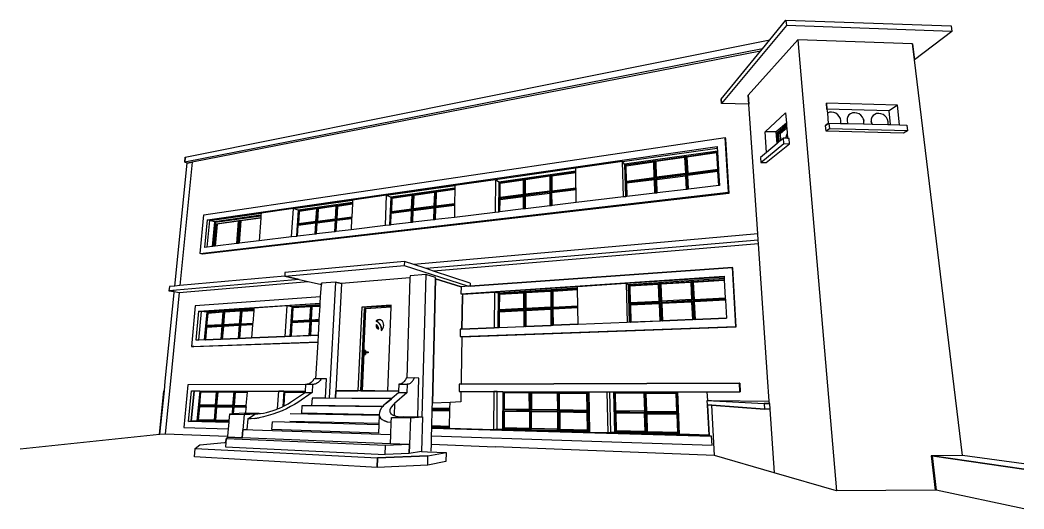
# Model space of a CAD drawing. Header units: metres. Extents: x -7.3 to 31.3, y -0.3 to 18.5.
import ezdxf

# ---------------------------------------------------------------- set-up
doc = ezdxf.new("R2010")
doc.units = ezdxf.units.M
for name, color, linetype in [('02_MURS_MAISON-F', 7, 'CONTINUOUS'), ('04_MENUISERIE-F', 7, 'CONTINUOUS'), ('07_DOUBLAGE-F', 7, 'CONTINUOUS'), ('23_TN-F', 7, 'CONTINUOUS'), ('LAYER0-F', 7, 'CONTINUOUS'), ('Z_04_EXT_-F', 7, 'CONTINUOUS')]:
    doc.layers.add(name, color=color, linetype=linetype)

msp = doc.modelspace()

# ---------------------------------------------------------------- linework, layer by layer
at = {"layer": '02_MURS_MAISON-F', "color": 7}
for points in [[(21.217, 17.386), (-0.966, 13.029)], [(-0.946, 13.227), (21.501, 17.734)], [(-0.236, 11.003), (19.786, 13.972)], [(19.928, 11.826), (19.914, 11.871), (19.786, 13.972)], [(19.786, 13.972), (19.8, 13.915)], [(19.8, 13.915), (19.786, 13.972)], [(-0.099, 10.816), (19.478, 13.629)], [(15.841, 13.053), (19.481, 13.572)], [(19.478, 13.629), (19.481, 13.572), (19.488, 13.45), (19.49, 13.421), (19.491, 13.411), (19.53, 12.743), (19.53, 12.736), (19.532, 12.707), (19.532, 12.696), (19.565, 12.136)], [(19.481, 13.572), (19.478, 13.629)], [(-0.966, 13.029), (-0.946, 13.227)], [(-0.946, 13.227), (-0.966, 13.029)], [(-1.348, 8.27), (-0.874, 12.995)], [(-0.688, 13.031), (-1.157, 8.287)], [(-0.874, 12.995), (-0.966, 13.029)], [(14.047, 12.796), (10.968, 12.357)], [(14.069, 11.474), (14.061, 11.967), (14.06, 11.999), (14.06, 12.026), (14.059, 12.048), (14.05, 12.625), (14.05, 12.657), (14.049, 12.684), (14.047, 12.796)], [(15.881, 11.692), (15.841, 13.053)], [(15.918, 12.947), (15.841, 13.053)], [(10.968, 12.357), (10.958, 11.099)], [(11.093, 12.267), (10.968, 12.357)], [(19.565, 12.136), (19.544, 12.133), (18.383, 11.993), (18.35, 11.99), (18.319, 11.986), (18.29, 11.982), (17.181, 11.849), (17.149, 11.845), (17.119, 11.841), (17.092, 11.838), (16.017, 11.708), (15.985, 11.705), (15.956, 11.701), (15.881, 11.692), (14.069, 11.474), (13.138, 11.362), (13.107, 11.358), (13.081, 11.355), (13.06, 11.352), (12.125, 11.24), (12.094, 11.236), (12.069, 11.233), (12.049, 11.231), (11.14, 11.121), (11.11, 11.117), (11.085, 11.115), (10.958, 11.099), (9.387, 10.91), (8.658, 10.822), (8.629, 10.819), (8.607, 10.816), (8.592, 10.814), (7.793, 10.718), (7.765, 10.714), (7.743, 10.712), (7.729, 10.71), (6.95, 10.616), (6.922, 10.613), (6.901, 10.61), (6.737, 10.591), (5.42, 10.432), (4.846, 10.363), (4.819, 10.36), (4.799, 10.357), (4.788, 10.356), (4.098, 10.273), (4.071, 10.269), (4.052, 10.267), (4.042, 10.266), (3.367, 10.185), (3.341, 10.182), (3.322, 10.179), (3.132, 10.156), (1.885, 10.006), (1.118, 9.914), (1.081, 9.909), (1.032, 9.903), (0.198, 9.803), (0.16, 9.799), (0.113, 9.793), (0.089, 9.79), (-0.101, 9.767), (-0.197, 9.755)], [(6.784, 11.759), (9.411, 12.134)], [(9.411, 12.134), (6.784, 11.759)], [(9.411, 12.134), (9.409, 12.03), (9.408, 12.005), (9.408, 11.976), (9.397, 11.441), (9.397, 11.421), (9.396, 11.396), (9.396, 11.367), (9.387, 10.91)], [(-0.375, 9.523), (19.914, 11.871)], [(3.206, 11.248), (5.477, 11.573)], [(5.477, 11.573), (3.206, 11.248)], [(5.477, 11.573), (5.472, 11.475), (5.471, 11.452), (5.47, 11.425), (5.445, 10.927), (5.444, 10.908), (5.443, 10.885), (5.441, 10.857), (5.42, 10.432)], [(6.737, 10.591), (6.784, 11.759)], [(6.784, 11.759), (6.943, 11.683)], [(3.132, 10.156), (3.206, 11.248)], [(3.389, 11.182), (3.206, 11.248)], [(-0.375, 9.523), (-0.236, 11.003)], [(-0.197, 9.755), (-0.099, 10.816)], [(0.175, 10.737), (-0.007, 10.79), (-0.099, 10.816)], [(-0.007, 10.79), (1.967, 11.072)], [(1.967, 11.072), (-0.007, 10.79)], [(1.967, 11.072), (1.961, 10.989), (1.958, 10.957), (1.953, 10.892), (1.952, 10.876), (1.885, 10.006)], [(-0.101, 9.767), (-0.007, 10.79)], [(21.039, 10.28), (7.834, 9.095)], [(21.056, 10.037), (8.304, 8.939)], [(21.066, 9.894), (8.584, 8.846)], [(-0.282, 9.501), (-0.375, 9.523)], [(20.065, 8.986), (9.999, 8.268), (9.935, 8.263)], [(9.999, 8.268), (20.065, 8.986)], [(20.216, 6.703), (20.204, 6.717), (20.065, 8.986)], [(20.079, 8.957), (20.065, 8.986)], [(3.426, 8.519), (-1.574, 8.088)], [(2.871, 8.649), (-1.157, 8.287), (-1.348, 8.27), (-1.558, 8.251)], [(9.639, 7.973), (19.745, 8.644)], [(19.746, 8.616), (15.981, 8.368)], [(19.745, 8.644), (19.746, 8.616), (19.749, 8.558), (19.751, 8.526), (19.753, 8.492), (19.793, 7.817), (19.795, 7.788), (19.796, 7.756), (19.798, 7.723), (19.838, 7.039), (19.839, 7.032)], [(-1.574, 8.088), (-1.369, 8.056), (-1.183, 8.026), (3.77, 8.442)], [(-1.558, 8.251), (-1.574, 8.088)], [(14.144, 6.795), (14.144, 6.802), (14.133, 7.427), (14.133, 7.458), (14.133, 7.487), (14.132, 7.513), (14.122, 8.132), (14.122, 8.163), (14.121, 8.191), (14.12, 8.245)], [(15.981, 8.368), (16.026, 6.873)], [(16.06, 8.317), (15.981, 8.368)], [(-1.919, 2.575), (-1.751, 4.248), (-1.751, 4.248), (-1.714, 4.613), (-1.374, 8.01), (-1.369, 8.056)], [(-1.183, 8.026), (-1.52, 4.614), (-1.72, 2.595)], [(-1.369, 8.056), (-1.574, 8.088)], [(4.252, 7.858), (-0.564, 7.514)], [(11.064, 7.992), (10.934, 8.035), (9.704, 7.954)], [(9.704, 7.954), (10.934, 8.035)], [(10.934, 8.035), (10.923, 6.661)], [(-0.564, 7.514), (-0.71, 5.953)], [(-0.424, 7.304), (4.238, 7.614)], [(-0.424, 7.304), (-0.328, 7.292), (1.687, 7.425)], [(1.687, 7.425), (-0.328, 7.292)], [(1.687, 7.425), (1.683, 7.382), (1.682, 7.359), (1.68, 7.334), (1.642, 6.843), (1.64, 6.822), (1.638, 6.799), (1.637, 6.774), (1.598, 6.279), (1.598, 6.274)], [(2.953, 7.508), (2.874, 6.327)], [(4.236, 7.593), (2.953, 7.508)], [(3.144, 7.477), (2.953, 7.508)], [(-0.528, 6.185), (-0.424, 7.304)], [(-0.43, 6.189), (-0.328, 7.292)], [(-0.12, 7.264), (-0.328, 7.292), (-0.424, 7.304)], [(19.839, 7.032), (18.623, 6.981), (18.597, 6.98), (18.564, 6.979), (18.542, 6.978), (17.37, 6.929), (17.345, 6.928), (17.314, 6.927), (17.293, 6.926), (16.159, 6.879), (16.134, 6.878), (16.104, 6.877), (16.026, 6.873), (14.144, 6.795), (13.171, 6.755), (13.147, 6.754), (13.12, 6.753), (13.104, 6.752), (12.122, 6.711), (12.098, 6.71), (12.072, 6.709), (12.057, 6.708), (11.103, 6.669), (11.08, 6.668), (11.055, 6.667), (10.923, 6.661), (9.681, 6.61), (9.615, 6.607)], [(9.61, 6.33), (20.204, 6.717)], [(9.681, 6.61), (10.923, 6.661)], [(4.166, 6.38), (3.856, 6.367), (3.835, 6.367), (3.816, 6.366), (3.808, 6.366), (3.107, 6.336), (3.087, 6.336), (3.068, 6.335), (2.874, 6.327), (1.598, 6.274), (1.132, 6.254), (1.113, 6.253), (1.095, 6.253), (1.089, 6.252), (0.468, 6.227), (0.449, 6.226), (0.432, 6.225), (0.427, 6.225), (-0.181, 6.2), (-0.201, 6.199), (-0.217, 6.198), (-0.43, 6.189), (-0.528, 6.185)], [(1.598, 6.274), (2.874, 6.327)], [(-0.71, 5.953), (4.151, 6.131)], [(-0.71, 5.953), (-0.613, 5.946)], [(-0.613, 5.946), (-0.71, 5.953)], [(-1.942, 2.573), (-1.773, 4.248)], [(-1.773, 4.248), (-1.751, 4.248)], [(-1.773, 4.248), (-1.751, 4.248)], [(-1.751, 4.248), (-1.751, 4.248)], [(-0.849, 4.471), (-1.003, 2.837)], [(3.67, 4.485), (-0.849, 4.471)], [(20.349, 4.539), (20.337, 4.54), (9.645, 4.505), (9.578, 4.505)], [(9.645, 4.505), (20.337, 4.54)], [(20.358, 4.199), (20.337, 4.54)], [(-0.817, 3.068), (-0.708, 4.239)], [(-0.716, 3.074), (-0.609, 4.239)], [(-0.609, 4.239), (-0.716, 3.074)], [(-0.708, 4.239), (-0.609, 4.239), (-0.394, 4.239), (1.441, 4.235), (2.642, 4.233), (2.84, 4.232), (3.655, 4.231)], [(1.375, 3.378), (1.393, 3.603), (1.394, 3.626), (1.396, 3.65), (1.398, 3.675), (1.438, 4.189), (1.439, 4.213), (1.441, 4.235)], [(2.595, 3.549), (2.642, 4.233)], [(2.84, 4.232), (2.642, 4.233)], [(5.96, 4.236), (5.96, 4.237)], [(6.041, 4.236), (6.041, 4.237)], [(6.285, 4.237), (6.284, 4.236)], [(6.481, 4.236), (6.481, 4.235)], [(6.817, 4.235), (6.817, 4.236)], [(6.828, 4.235), (6.828, 4.236)], [(9.573, 4.22), (9.64, 4.219), (10.904, 4.217), (11.038, 4.217), (11.244, 4.216), (14.517, 4.21), (14.565, 4.21), (15.262, 4.209), (15.351, 4.209), (15.499, 4.208), (17.966, 4.203), (19.09, 4.201), (20.358, 4.199), (20.37, 4.2)], [(10.904, 4.217), (10.892, 2.748)], [(11.038, 4.217), (10.904, 4.217)], [(11.028, 2.767), (11.038, 4.217)], [(14.595, 2.644), (14.594, 2.668), (14.565, 4.21)], [(15.3, 2.624), (15.262, 4.209)], [(15.351, 4.209), (15.389, 2.646)], [(19.09, 4.201), (19.107, 3.867)], [(1.394, 3.626), (1.393, 3.603)], [(9.201, 2.795), (9.201, 2.817), (9.202, 2.846), (9.203, 2.875), (9.215, 3.482), (9.215, 3.509), (9.216, 3.537), (9.216, 3.566), (9.221, 3.797)], [(19.177, 2.515), (19.176, 2.541), (19.116, 3.698)], [(19.116, 3.698), (19.176, 2.541)], [(-0.498, 3.086), (-0.716, 3.074), (-0.817, 3.068)], [(-1.003, 2.837), (0.7, 2.78)], [(-0.817, 3.068), (-0.716, 3.074), (0.721, 3.033)], [(0.72, 3.025), (-0.817, 3.068)], [(0.721, 3.033), (-0.716, 3.074)], [(8.522, 2.814), (9.201, 2.795)], [(8.522, 2.804), (19.266, 2.501)], [(9.201, 2.817), (9.201, 2.795)], [(11.236, 2.761), (11.028, 2.767), (10.892, 2.748)], [(10.892, 2.748), (14.595, 2.644)], [(14.595, 2.644), (10.892, 2.748)], [(8.515, 2.517), (19.284, 2.156)], [(14.594, 2.668), (14.545, 2.669)], [(15.54, 2.642), (15.389, 2.646), (15.3, 2.624)], [(19.266, 2.501), (19.177, 2.515), (15.3, 2.624)], [(19.176, 2.541), (18.037, 2.573)], [(19.284, 2.156), (19.266, 2.501)]]:
    msp.add_lwpolyline(points, dxfattribs=at)
at = {"layer": '04_MENUISERIE-F', "color": 7}
for points in [[(22.143, 14.477), (21.782, 14.161)], [(22.144, 14.46), (21.801, 14.16), (21.782, 14.161)], [(22.148, 14.405), (21.831, 14.13)], [(22.154, 14.338), (21.91, 14.128), (21.831, 14.13)], [(21.782, 14.161), (21.801, 14.16)], [(21.782, 14.161), (21.812, 13.769)], [(21.801, 14.16), (21.83, 13.784)], [(21.831, 14.13), (21.856, 13.806)], [(21.93, 13.868), (21.91, 14.128)], [(22.124, 13.948), (22.171, 14.119)], [(15.947, 12.924), (17.07, 13.081), (17.099, 13.085), (18.257, 13.248), (18.288, 13.252), (19.49, 13.421)], [(18.23, 13.21), (17.133, 13.057)], [(18.257, 13.248), (18.23, 13.21)], [(18.23, 13.21), (18.257, 13.248)], [(18.288, 13.252), (18.257, 13.248)], [(18.29, 12.575), (18.257, 13.248)], [(18.321, 12.579), (18.288, 13.252)], [(18.288, 13.252), (18.322, 13.223)], [(18.288, 13.252), (18.321, 12.579)], [(19.47, 13.384), (18.322, 13.223)], [(18.322, 13.223), (18.353, 12.607)], [(19.491, 13.411), (19.47, 13.384), (19.507, 12.757)], [(19.507, 12.757), (19.47, 13.384)], [(15.967, 12.274), (15.947, 12.924)], [(15.98, 12.895), (15.947, 12.924)], [(15.98, 12.895), (17.044, 13.044)], [(15.999, 12.301), (15.98, 12.895)], [(17.068, 12.44), (17.044, 13.044), (17.07, 13.081)], [(17.07, 13.081), (17.096, 12.42)], [(17.133, 13.057), (17.099, 13.085)], [(17.099, 13.085), (17.126, 12.424)], [(17.157, 12.451), (17.133, 13.057)], [(18.321, 12.579), (18.353, 12.607), (19.507, 12.757), (19.53, 12.743)], [(19.53, 12.736), (18.321, 12.579)], [(11.117, 12.245), (12.068, 12.379), (12.094, 12.382), (13.071, 12.52), (13.097, 12.523), (14.05, 12.657)], [(11.147, 12.219), (12.049, 12.345)], [(12.049, 11.787), (12.049, 12.345), (12.068, 12.379)], [(12.068, 12.379), (12.069, 11.768)], [(12.124, 12.356), (12.094, 12.382)], [(12.094, 12.382), (12.094, 11.771)], [(13.051, 12.486), (12.124, 12.356)], [(12.124, 11.797), (12.124, 12.356)], [(13.071, 12.52), (13.051, 12.486)], [(13.051, 12.486), (13.071, 12.52)], [(13.097, 12.523), (13.071, 12.52)], [(13.077, 11.898), (13.071, 12.52)], [(13.103, 11.902), (13.097, 12.523)], [(13.097, 12.523), (13.128, 12.496)], [(13.097, 12.523), (13.103, 11.902)], [(14.05, 12.625), (13.128, 12.496)], [(13.128, 12.496), (13.133, 11.928)], [(15.967, 12.274), (15.999, 12.301), (17.068, 12.44), (17.096, 12.42)], [(17.096, 12.42), (15.967, 12.274)], [(17.097, 12.392), (15.968, 12.246)], [(17.071, 12.355), (16.001, 12.217)], [(17.092, 11.838), (17.071, 12.355), (17.097, 12.392)], [(17.119, 11.841), (17.097, 12.392)], [(18.29, 12.575), (18.26, 12.595), (17.157, 12.451), (17.126, 12.424)], [(17.126, 12.424), (18.29, 12.575)], [(18.292, 12.546), (17.127, 12.395)], [(17.127, 12.395), (17.149, 11.845)], [(17.161, 12.367), (17.127, 12.395)], [(17.149, 11.845), (17.127, 12.395)], [(17.161, 12.367), (18.264, 12.509)], [(17.181, 11.849), (17.161, 12.367)], [(18.264, 12.509), (18.292, 12.546)], [(18.319, 11.986), (18.292, 12.546)], [(18.353, 12.607), (18.321, 12.579)], [(18.323, 12.55), (19.532, 12.707)], [(19.532, 12.707), (18.323, 12.55)], [(18.357, 12.521), (18.323, 12.55)], [(18.35, 11.99), (18.323, 12.55)], [(19.512, 12.669), (18.357, 12.521)], [(18.383, 11.993), (18.357, 12.521)], [(19.544, 12.133), (19.512, 12.669), (19.532, 12.696)], [(6.962, 11.662), (7.778, 11.776), (7.799, 11.779), (8.635, 11.897), (8.657, 11.9), (9.408, 12.005)], [(9.408, 11.976), (8.685, 11.875)], [(11.113, 11.644), (11.117, 12.245)], [(11.147, 12.219), (11.117, 12.245)], [(11.143, 11.669), (11.147, 12.219)], [(13.103, 11.902), (13.133, 11.928), (14.059, 12.048)], [(14.06, 12.026), (13.103, 11.902)], [(13.103, 11.875), (14.06, 11.999)], [(14.06, 11.999), (13.103, 11.875)], [(14.061, 11.967), (13.134, 11.848)], [(15.968, 12.246), (15.985, 11.705)], [(15.985, 11.705), (15.968, 12.246)], [(15.968, 12.246), (16.001, 12.217)], [(16.001, 12.217), (15.968, 12.246)], [(16.001, 12.217), (16.017, 11.708)], [(6.941, 11.102), (6.962, 11.662)], [(6.99, 11.638), (6.962, 11.662)], [(6.99, 11.638), (6.97, 11.125)], [(7.762, 11.746), (6.99, 11.638)], [(7.759, 11.208), (7.746, 11.227), (7.762, 11.746), (7.778, 11.776)], [(7.778, 11.776), (7.759, 11.208)], [(7.799, 11.779), (7.781, 11.211)], [(7.827, 11.755), (7.799, 11.779)], [(7.827, 11.755), (7.81, 11.235)], [(8.619, 11.866), (7.827, 11.755)], [(8.635, 11.897), (8.619, 11.866)], [(8.619, 11.866), (8.635, 11.897)], [(8.62, 11.32), (8.635, 11.897)], [(8.657, 11.9), (8.635, 11.897)], [(8.642, 11.323), (8.657, 11.9)], [(8.657, 11.9), (8.642, 11.323)], [(8.657, 11.9), (8.685, 11.875)], [(8.685, 11.875), (8.672, 11.347)], [(11.113, 11.618), (11.11, 11.117)], [(11.11, 11.117), (11.113, 11.618)], [(12.049, 11.787), (11.143, 11.669), (11.113, 11.644)], [(12.069, 11.768), (11.113, 11.644)], [(12.069, 11.741), (11.113, 11.618)], [(11.143, 11.592), (11.113, 11.618)], [(11.14, 11.121), (11.143, 11.592)], [(11.143, 11.592), (12.049, 11.708)], [(12.069, 11.768), (12.049, 11.787)], [(12.049, 11.231), (12.049, 11.708), (12.069, 11.741)], [(12.069, 11.233), (12.069, 11.741)], [(13.055, 11.918), (12.124, 11.797), (12.094, 11.771)], [(12.094, 11.771), (13.077, 11.898)], [(13.077, 11.872), (12.094, 11.745)], [(12.094, 11.745), (12.094, 11.236)], [(12.124, 11.718), (12.094, 11.745)], [(12.094, 11.236), (12.094, 11.745)], [(12.124, 11.718), (13.056, 11.838)], [(12.125, 11.24), (12.124, 11.718)], [(13.077, 11.898), (13.055, 11.918)], [(13.056, 11.838), (13.077, 11.872)], [(13.081, 11.355), (13.077, 11.872)], [(13.133, 11.928), (13.103, 11.902)], [(13.134, 11.848), (13.103, 11.875)], [(13.107, 11.358), (13.103, 11.875)], [(13.138, 11.362), (13.134, 11.848)], [(3.405, 11.162), (4.112, 11.262), (4.131, 11.264), (4.855, 11.366), (4.874, 11.369), (5.471, 11.452)], [(4.101, 11.233), (3.43, 11.14)], [(4.08, 10.731), (4.071, 10.748), (4.101, 11.233), (4.112, 11.262)], [(4.112, 11.262), (4.08, 10.731)], [(4.131, 11.264), (4.099, 10.733)], [(4.156, 11.241), (4.127, 10.756)], [(4.156, 11.241), (4.131, 11.264)], [(4.842, 11.337), (4.156, 11.241)], [(4.825, 10.828), (4.855, 11.366)], [(4.855, 11.366), (4.842, 11.337)], [(4.842, 11.337), (4.855, 11.366)], [(4.844, 10.83), (4.874, 11.369)], [(4.874, 11.369), (4.844, 10.83)], [(4.874, 11.369), (4.855, 11.366)], [(4.899, 11.345), (4.873, 10.853)], [(4.874, 11.369), (4.899, 11.345)], [(4.899, 11.345), (5.47, 11.425)], [(7.759, 11.184), (6.94, 11.078)], [(7.746, 11.227), (6.97, 11.125), (6.941, 11.102)], [(7.759, 11.208), (6.941, 11.102)], [(7.729, 10.71), (7.743, 11.154), (7.759, 11.184)], [(7.743, 10.712), (7.759, 11.184)], [(7.78, 11.187), (7.765, 10.714)], [(7.765, 10.714), (7.78, 11.187)], [(8.62, 11.295), (7.78, 11.187)], [(7.808, 11.162), (7.78, 11.187)], [(8.605, 11.338), (7.81, 11.235), (7.781, 11.211)], [(7.781, 11.211), (8.62, 11.32)], [(8.604, 11.265), (7.808, 11.162)], [(8.62, 11.295), (8.604, 11.265)], [(8.62, 11.32), (8.605, 11.338)], [(8.607, 10.816), (8.62, 11.295)], [(8.629, 10.819), (8.642, 11.298)], [(8.642, 11.323), (8.672, 11.347), (9.397, 11.441)], [(9.397, 11.421), (8.642, 11.323)], [(8.642, 11.298), (9.396, 11.396)], [(9.396, 11.396), (8.642, 11.298)], [(8.672, 11.347), (8.642, 11.323)], [(8.67, 11.273), (8.642, 11.298)], [(8.658, 10.822), (8.67, 11.273)], [(9.396, 11.367), (8.67, 11.273)], [(1.958, 10.957), (0.196, 10.709)], [(1.953, 10.892), (1.153, 10.781), (1.104, 10.774), (0.237, 10.653)], [(3.371, 10.639), (3.405, 11.162)], [(3.43, 11.14), (3.399, 10.661)], [(3.43, 11.14), (3.405, 11.162)], [(4.824, 10.805), (4.098, 10.711)], [(4.815, 10.845), (4.127, 10.756), (4.099, 10.733)], [(4.099, 10.733), (4.825, 10.828)], [(4.799, 10.357), (4.824, 10.805)], [(4.824, 10.805), (4.811, 10.776)], [(4.825, 10.828), (4.815, 10.845)], [(4.819, 10.36), (4.843, 10.807)], [(4.843, 10.807), (5.443, 10.885)], [(5.443, 10.885), (4.843, 10.807)], [(4.869, 10.784), (4.843, 10.807)], [(4.844, 10.83), (4.873, 10.853), (5.445, 10.927)], [(5.444, 10.908), (4.844, 10.83)], [(4.873, 10.853), (4.844, 10.83)], [(5.441, 10.857), (4.869, 10.784)], [(6.94, 11.078), (6.922, 10.613)], [(6.922, 10.613), (6.94, 11.078)], [(6.967, 11.054), (6.94, 11.078)], [(6.95, 10.616), (6.967, 11.054)], [(7.743, 11.154), (6.967, 11.054)], [(7.793, 10.718), (7.808, 11.162)], [(0.196, 10.709), (0.113, 9.793)], [(0.237, 10.653), (0.16, 9.799)], [(0.273, 10.643), (0.237, 10.653)], [(1.032, 9.903), (1.103, 10.758), (1.104, 10.774)], [(1.081, 9.909), (1.153, 10.781)], [(1.104, 10.774), (1.153, 10.781)], [(1.153, 10.781), (1.189, 10.77)], [(1.189, 10.77), (1.153, 10.781)], [(3.369, 10.616), (3.341, 10.182)], [(3.341, 10.182), (3.369, 10.616)], [(3.367, 10.185), (3.394, 10.594)], [(4.079, 10.708), (3.369, 10.616)], [(3.394, 10.594), (3.369, 10.616)], [(4.071, 10.748), (3.399, 10.661), (3.371, 10.639)], [(4.08, 10.731), (3.371, 10.639)], [(4.067, 10.68), (3.394, 10.594)], [(4.042, 10.266), (4.067, 10.68), (4.079, 10.708)], [(4.052, 10.267), (4.079, 10.708)], [(4.098, 10.711), (4.071, 10.269)], [(4.071, 10.269), (4.098, 10.711)], [(4.123, 10.688), (4.098, 10.711)], [(4.098, 10.273), (4.123, 10.688)], [(4.811, 10.776), (4.123, 10.688)], [(4.846, 10.363), (4.869, 10.784)], [(16.09, 8.29), (17.257, 8.365), (17.288, 8.367), (18.493, 8.445), (18.525, 8.447), (19.751, 8.526)], [(18.525, 8.447), (18.56, 8.416), (19.753, 8.492)], [(11.088, 7.967), (12.071, 8.03), (12.097, 8.032), (13.109, 8.097), (13.136, 8.099), (14.122, 8.163)], [(13.109, 8.097), (13.087, 8.065)], [(13.087, 8.065), (13.109, 8.097)], [(13.136, 8.099), (13.109, 8.097)], [(13.114, 7.432), (13.109, 8.097)], [(13.141, 7.434), (13.136, 8.099)], [(13.136, 8.099), (13.167, 8.07)], [(13.136, 8.099), (13.141, 7.434)], [(13.167, 8.07), (14.122, 8.132)], [(16.112, 7.592), (16.09, 8.29)], [(16.124, 8.26), (16.09, 8.29)], [(17.23, 8.331), (16.124, 8.26)], [(16.124, 8.26), (16.144, 7.622)], [(17.256, 7.681), (17.23, 8.331), (17.257, 8.365)], [(17.257, 8.365), (17.285, 7.654)], [(18.464, 8.41), (17.322, 8.337), (17.288, 8.367)], [(17.288, 8.367), (17.316, 7.656)], [(17.322, 8.337), (17.349, 7.686)], [(18.493, 8.445), (18.464, 8.41)], [(18.464, 8.41), (18.493, 8.445)], [(18.525, 8.447), (18.493, 8.445)], [(18.528, 7.721), (18.493, 8.445)], [(18.56, 7.722), (18.525, 8.447)], [(18.525, 8.447), (18.56, 7.722)], [(18.56, 8.416), (18.593, 7.753)], [(11.084, 7.324), (11.088, 7.967)], [(11.119, 7.939), (11.088, 7.967)], [(11.119, 7.939), (11.115, 7.352)], [(12.051, 7.999), (11.119, 7.939)], [(12.072, 7.377), (12.051, 7.402), (12.051, 7.999), (12.071, 8.03)], [(12.071, 8.03), (12.072, 7.377)], [(12.128, 8.004), (12.097, 8.032)], [(12.097, 8.032), (12.098, 7.378)], [(13.087, 8.065), (12.128, 8.004)], [(12.128, 8.004), (12.129, 7.406)], [(13.167, 8.07), (13.173, 7.462)], [(18.528, 7.721), (18.497, 7.748), (17.349, 7.686), (17.316, 7.656)], [(17.316, 7.656), (18.528, 7.721)], [(18.56, 7.722), (18.593, 7.753), (19.793, 7.817)], [(19.795, 7.788), (18.56, 7.722)], [(18.593, 7.753), (18.56, 7.722)], [(18.562, 7.691), (19.796, 7.756)], [(19.796, 7.756), (18.562, 7.691)], [(19.798, 7.723), (18.598, 7.66), (18.562, 7.691)], [(-0.106, 7.243), (0.523, 7.284), (0.539, 7.285), (1.182, 7.327), (1.199, 7.328), (1.682, 7.359)], [(1.139, 6.795), (1.182, 7.327)], [(1.156, 6.796), (1.199, 7.328)], [(1.199, 7.328), (1.156, 6.796)], [(1.182, 7.327), (1.172, 7.302)], [(1.172, 7.302), (1.182, 7.327)], [(1.199, 7.328), (1.182, 7.327)], [(1.199, 7.328), (1.223, 7.305)], [(1.223, 7.305), (1.68, 7.334)], [(3.124, 6.901), (3.161, 7.454)], [(3.186, 7.431), (3.153, 6.924)], [(3.161, 7.454), (3.885, 7.501), (3.904, 7.502), (4.232, 7.524)], [(3.186, 7.431), (3.161, 7.454)], [(3.873, 7.475), (3.186, 7.431)], [(3.851, 6.939), (3.842, 6.961), (3.873, 7.475), (3.885, 7.501)], [(3.885, 7.501), (3.851, 6.939)], [(3.87, 6.94), (3.904, 7.502)], [(3.899, 6.964), (3.929, 7.479)], [(3.904, 7.502), (3.929, 7.479)], [(3.929, 7.479), (3.904, 7.502)], [(3.929, 7.479), (4.231, 7.498)], [(5.978, 7.4), (5.836, 4.237)], [(6.957, 7.458), (5.978, 7.4), (5.943, 7.398)], [(5.943, 7.398), (5.978, 7.4)], [(12.051, 7.402), (11.115, 7.352), (11.084, 7.324)], [(12.072, 7.377), (11.084, 7.324)], [(12.072, 7.349), (11.084, 7.297)], [(12.072, 7.349), (12.051, 7.318), (12.051, 6.715), (12.057, 6.708)], [(12.072, 6.709), (12.072, 7.349)], [(13.092, 7.458), (12.129, 7.406), (12.098, 7.378)], [(12.098, 7.378), (13.114, 7.432)], [(13.115, 7.404), (12.098, 7.35)], [(13.093, 7.372), (12.129, 7.322), (12.098, 7.35)], [(12.098, 7.35), (12.098, 6.71)], [(12.098, 6.71), (12.098, 7.35)], [(13.114, 7.432), (13.092, 7.458)], [(13.115, 7.404), (13.093, 7.372)], [(13.12, 6.753), (13.115, 7.404)], [(13.141, 7.434), (13.173, 7.462), (14.132, 7.513)], [(14.133, 7.487), (13.141, 7.434)], [(13.173, 7.462), (13.141, 7.434)], [(13.142, 7.405), (14.133, 7.458)], [(14.133, 7.458), (13.142, 7.405)], [(14.133, 7.427), (13.174, 7.377), (13.142, 7.405)], [(13.147, 6.754), (13.142, 7.405)], [(13.174, 7.377), (13.179, 6.762)], [(17.256, 7.681), (16.144, 7.622), (16.112, 7.592)], [(17.285, 7.654), (16.112, 7.592)], [(17.286, 7.624), (16.113, 7.562)], [(17.259, 7.59), (16.147, 7.532), (16.113, 7.562)], [(16.113, 7.562), (16.134, 6.878)], [(16.134, 6.878), (16.113, 7.562)], [(16.147, 7.532), (16.167, 6.886)], [(17.285, 7.654), (17.256, 7.681)], [(17.286, 7.624), (17.259, 7.59), (17.285, 6.933), (17.293, 6.926)], [(17.314, 6.927), (17.286, 7.624)], [(18.53, 7.689), (17.317, 7.626)], [(18.501, 7.655), (17.352, 7.595), (17.317, 7.626)], [(17.317, 7.626), (17.345, 6.928)], [(17.345, 6.928), (17.317, 7.626)], [(17.352, 7.595), (17.378, 6.937)], [(18.53, 7.689), (18.501, 7.655)], [(18.564, 6.979), (18.53, 7.689)], [(18.597, 6.98), (18.562, 7.691)], [(18.598, 7.66), (18.631, 6.989)], [(-0.153, 6.726), (-0.106, 7.243)], [(-0.083, 7.221), (-0.126, 6.748)], [(-0.083, 7.221), (-0.106, 7.243)], [(0.513, 7.26), (-0.083, 7.221)], [(0.478, 6.76), (0.473, 6.78), (0.513, 7.26), (0.523, 7.284)], [(0.523, 7.284), (0.478, 6.76)], [(0.539, 7.285), (0.494, 6.761)], [(0.563, 7.263), (0.522, 6.783)], [(0.563, 7.263), (0.539, 7.285)], [(1.172, 7.302), (0.563, 7.263)], [(1.223, 7.305), (1.184, 6.819)], [(3.842, 6.961), (3.153, 6.924), (3.124, 6.901)], [(4.201, 6.98), (3.899, 6.964), (3.87, 6.94)], [(4.199, 6.958), (3.87, 6.94)], [(6.401, 6.942), (6.38, 6.922)], [(6.38, 6.922), (6.401, 6.942)], [(6.547, 6.971), (6.514, 6.975), (6.465, 6.964), (6.419, 6.939), (6.397, 6.919)], [(6.58, 6.558), (6.597, 6.574), (6.614, 6.59), (6.646, 6.639), (6.667, 6.696), (6.676, 6.756), (6.672, 6.816), (6.655, 6.87), (6.627, 6.917), (6.589, 6.951), (6.547, 6.971), (6.545, 6.972), (6.496, 6.978), (6.447, 6.967), (6.401, 6.942)], [(11.084, 7.297), (11.08, 6.668)], [(11.08, 6.668), (11.084, 7.297)], [(12.051, 7.318), (11.115, 7.269), (11.084, 7.297)], [(11.115, 7.269), (11.111, 6.676)], [(12.129, 7.322), (12.13, 6.718)], [(17.37, 6.929), (17.378, 6.937), (18.534, 6.985), (18.542, 6.978)], [(18.534, 6.985), (17.378, 6.937)], [(18.623, 6.981), (18.631, 6.989), (19.838, 7.039)], [(19.838, 7.039), (18.631, 6.989)], [(-0.155, 6.704), (-0.201, 6.199)], [(-0.201, 6.199), (-0.155, 6.704)], [(-0.131, 6.682), (-0.174, 6.205)], [(0.476, 6.737), (-0.155, 6.704)], [(-0.131, 6.682), (-0.155, 6.704)], [(0.473, 6.78), (-0.126, 6.748), (-0.153, 6.726)], [(0.478, 6.76), (-0.153, 6.726)], [(0.467, 6.713), (-0.131, 6.682)], [(0.476, 6.737), (0.467, 6.713), (0.425, 6.23), (0.427, 6.225)], [(0.432, 6.225), (0.476, 6.737)], [(0.492, 6.738), (0.449, 6.226)], [(0.449, 6.226), (0.492, 6.738)], [(0.516, 6.716), (0.475, 6.232)], [(1.137, 6.772), (0.492, 6.738)], [(0.516, 6.716), (0.492, 6.738)], [(1.133, 6.816), (0.522, 6.783), (0.494, 6.761)], [(0.494, 6.761), (1.139, 6.795)], [(1.128, 6.748), (0.516, 6.716)], [(1.095, 6.253), (1.137, 6.772)], [(1.113, 6.253), (1.154, 6.773)], [(1.137, 6.772), (1.128, 6.748)], [(1.139, 6.795), (1.133, 6.816)], [(1.179, 6.75), (1.139, 6.26)], [(1.154, 6.773), (1.638, 6.799)], [(1.638, 6.799), (1.154, 6.773)], [(1.179, 6.75), (1.154, 6.773)], [(1.156, 6.796), (1.184, 6.819), (1.642, 6.843)], [(1.64, 6.822), (1.156, 6.796)], [(1.184, 6.819), (1.156, 6.796)], [(1.637, 6.774), (1.179, 6.75)], [(3.123, 6.877), (3.087, 6.336)], [(3.087, 6.336), (3.123, 6.877)], [(3.148, 6.853), (3.115, 6.342)], [(3.849, 6.915), (3.123, 6.877)], [(3.148, 6.853), (3.123, 6.877)], [(3.851, 6.939), (3.124, 6.901)], [(3.837, 6.889), (3.148, 6.853)], [(3.849, 6.915), (3.837, 6.889), (3.806, 6.371), (3.808, 6.366)], [(3.816, 6.366), (3.849, 6.915)], [(3.868, 6.916), (3.835, 6.367)], [(3.835, 6.367), (3.868, 6.916)], [(3.894, 6.892), (3.863, 6.373)], [(4.198, 6.934), (3.868, 6.916)], [(3.894, 6.892), (3.868, 6.916)], [(4.197, 6.908), (3.894, 6.892)], [(6.38, 6.922), (6.43, 6.898), (6.462, 6.867), (6.496, 6.834), (6.546, 6.75), (6.567, 6.676), (6.575, 6.65), (6.58, 6.558)], [(6.597, 6.574), (6.592, 6.648), (6.585, 6.674), (6.563, 6.747), (6.514, 6.831), (6.479, 6.864), (6.447, 6.895), (6.397, 6.919), (6.38, 6.922)], [(6.396, 6.797), (6.388, 6.775), (6.383, 6.742), (6.385, 6.709), (6.394, 6.679), (6.41, 6.654), (6.43, 6.634), (6.455, 6.623)], [(6.489, 6.621), (6.478, 6.671), (6.442, 6.745), (6.409, 6.783), (6.396, 6.797)], [(6.409, 6.783), (6.405, 6.773), (6.401, 6.74), (6.403, 6.707), (6.412, 6.677), (6.427, 6.651), (6.448, 6.632), (6.471, 6.621)], [(6.455, 6.623), (6.471, 6.621), (6.482, 6.62), (6.489, 6.621)], [(6.471, 6.621), (6.455, 6.623)], [(11.103, 6.669), (11.111, 6.676), (12.051, 6.715)], [(12.122, 6.711), (12.13, 6.718), (13.098, 6.758)], [(13.098, 6.758), (12.13, 6.718)], [(13.098, 6.758), (13.104, 6.752)], [(13.171, 6.755), (13.179, 6.762), (14.144, 6.802)], [(14.144, 6.802), (13.179, 6.762)], [(16.159, 6.879), (16.167, 6.886), (17.285, 6.933)], [(-0.181, 6.2), (-0.174, 6.205), (0.425, 6.23)], [(0.468, 6.227), (0.475, 6.232), (1.088, 6.258)], [(1.088, 6.258), (0.475, 6.232)], [(1.088, 6.258), (1.089, 6.252)], [(1.132, 6.254), (1.139, 6.26), (1.598, 6.279)], [(1.598, 6.279), (1.139, 6.26)], [(3.107, 6.336), (3.115, 6.342), (3.806, 6.371)], [(3.856, 6.367), (3.863, 6.373), (4.166, 6.386)], [(4.166, 6.386), (3.863, 6.373)], [(5.935, 5.789), (5.932, 5.736)], [(5.979, 5.789), (5.97, 5.79), (5.935, 5.789)], [(5.935, 5.789), (5.97, 5.79)], [(5.97, 5.79), (5.968, 5.737)], [(5.904, 5.704), (5.905, 5.733)], [(6.072, 5.708), (6.054, 5.71), (5.921, 5.706), (5.904, 5.704)], [(5.966, 5.703), (5.93, 5.702), (5.916, 5.703), (5.904, 5.704)], [(5.905, 5.733), (5.917, 5.735), (5.923, 5.736), (5.932, 5.736), (5.968, 5.737), (5.977, 5.737), (6.055, 5.739), (6.073, 5.738)], [(5.923, 5.736), (5.921, 5.706)], [(5.928, 5.643), (5.93, 5.702)], [(5.93, 5.702), (5.928, 5.643)], [(5.928, 5.643), (5.964, 5.644), (5.973, 5.643)], [(5.937, 5.642), (5.928, 5.643)], [(6.072, 5.708), (5.976, 5.706), (5.967, 5.706), (5.939, 5.705)], [(5.939, 5.705), (5.966, 5.703)], [(5.967, 5.706), (5.966, 5.703), (5.964, 5.644)], [(5.977, 5.737), (5.968, 5.737)], [(6.055, 5.739), (6.054, 5.71)], [(6.073, 5.738), (6.072, 5.708)], [(-0.394, 4.239), (-0.498, 3.086)], [(-0.394, 4.239), (-0.498, 3.086)], [(-0.428, 3.677), (-0.379, 4.217)], [(-0.356, 4.195), (-0.4, 3.7)], [(-0.379, 4.217), (0.26, 4.216), (0.277, 4.216), (0.931, 4.214), (0.948, 4.214), (1.439, 4.213)], [(0.251, 4.193), (-0.356, 4.195), (-0.379, 4.217)], [(0.213, 3.668), (0.208, 3.691), (0.251, 4.193), (0.26, 4.216)], [(0.26, 4.216), (0.213, 3.668)], [(0.277, 4.216), (0.23, 3.667)], [(0.301, 4.193), (0.258, 3.691)], [(0.921, 4.191), (0.301, 4.193), (0.277, 4.216)], [(0.886, 3.658), (0.931, 4.214)], [(0.903, 3.657), (0.948, 4.214)], [(0.948, 4.214), (0.903, 3.657)], [(0.931, 4.214), (0.921, 4.191)], [(0.921, 4.191), (0.931, 4.214)], [(0.948, 4.214), (0.931, 4.214)], [(0.973, 4.191), (0.932, 3.681)], [(0.948, 4.214), (0.973, 4.191), (1.438, 4.189)], [(2.82, 3.648), (2.857, 4.21)], [(2.848, 3.662), (2.883, 4.185)], [(2.857, 4.21), (3.643, 4.208)], [(3.631, 4.183), (2.883, 4.185), (2.857, 4.21)], [(3.63, 4.167), (3.631, 4.183), (3.643, 4.208)], [(3.643, 4.208), (3.641, 4.175)], [(6.836, 4.236), (6.817, 4.236), (6.527, 4.236), (6.514, 4.236), (6.481, 4.236), (6.344, 4.236), (6.329, 4.237), (6.285, 4.237), (6.041, 4.237), (5.96, 4.237), (5.91, 4.237), (5.85, 4.237), (5.836, 4.237), (5.8, 4.237)], [(5.8, 4.237), (5.836, 4.237)], [(5.85, 4.24), (6.836, 4.239)], [(11.244, 4.216), (11.236, 2.761)], [(11.266, 3.508), (11.27, 4.19)], [(11.27, 4.19), (12.288, 4.187), (12.315, 4.187), (13.364, 4.185), (13.392, 4.185), (14.489, 4.182)], [(12.267, 4.158), (11.302, 4.161), (11.27, 4.19)], [(11.302, 4.161), (11.299, 3.537)], [(12.29, 3.493), (12.268, 3.523), (12.267, 4.158), (12.288, 4.187)], [(12.288, 4.187), (12.29, 3.493)], [(13.342, 4.155), (12.347, 4.158), (12.315, 4.187)], [(12.315, 4.187), (12.317, 3.493)], [(12.347, 4.158), (12.349, 3.522)], [(13.364, 4.185), (13.342, 4.155)], [(13.342, 4.155), (13.364, 4.185)], [(13.371, 3.478), (13.364, 4.185)], [(13.392, 4.185), (13.364, 4.185)], [(13.399, 3.477), (13.392, 4.185)], [(13.392, 4.185), (13.425, 4.155), (14.465, 4.152)], [(13.432, 3.507), (13.425, 4.155)], [(14.489, 4.182), (14.465, 4.152), (14.477, 3.493), (14.502, 3.461)], [(14.489, 4.182), (14.502, 3.461)], [(14.545, 2.669), (14.517, 4.21)], [(15.499, 4.208), (15.54, 2.642)], [(16.694, 4.177), (15.53, 4.18)], [(15.53, 4.18), (15.549, 3.446)], [(16.667, 4.145), (15.565, 4.149), (15.53, 4.18)], [(15.53, 4.18), (16.694, 4.177)], [(15.565, 4.149), (15.582, 3.478)], [(16.694, 4.177), (16.667, 4.145), (16.69, 3.462), (16.719, 3.429)], [(16.667, 4.145), (16.694, 4.177)], [(16.719, 3.429), (16.694, 4.177)], [(17.935, 4.174), (16.725, 4.177), (16.694, 4.177)], [(16.719, 3.429), (16.694, 4.177)], [(17.907, 4.142), (16.76, 4.145), (16.725, 4.177)], [(16.725, 4.177), (16.751, 3.429)], [(16.751, 3.429), (16.725, 4.177)], [(16.784, 3.461), (16.76, 4.145)], [(17.968, 3.411), (17.937, 3.445), (17.907, 4.142), (17.935, 4.174)], [(17.968, 3.411), (17.935, 4.174)], [(18.037, 2.573), (17.966, 4.203)], [(-0.479, 3.108), (-0.43, 3.654)], [(-0.406, 3.63), (-0.451, 3.132)], [(-0.43, 3.654), (0.211, 3.644)], [(0.202, 3.621), (-0.406, 3.63), (-0.43, 3.654)], [(0.208, 3.691), (-0.4, 3.7), (-0.428, 3.677)], [(0.213, 3.668), (-0.428, 3.677)], [(0.211, 3.644), (0.202, 3.621), (0.159, 3.116), (0.164, 3.091)], [(0.211, 3.644), (0.164, 3.091)], [(0.228, 3.644), (0.181, 3.09)], [(0.181, 3.09), (0.228, 3.644)], [(0.252, 3.62), (0.209, 3.114)], [(0.884, 3.634), (0.228, 3.644)], [(0.874, 3.611), (0.252, 3.62), (0.228, 3.644)], [(0.88, 3.682), (0.258, 3.691), (0.23, 3.667)], [(0.23, 3.667), (0.886, 3.658)], [(0.862, 3.357), (0.884, 3.634)], [(0.884, 3.634), (0.874, 3.611)], [(0.879, 3.358), (0.902, 3.634)], [(0.886, 3.658), (0.88, 3.682)], [(1.393, 3.603), (0.926, 3.61), (0.902, 3.634)], [(0.902, 3.634), (1.394, 3.626)], [(1.394, 3.626), (0.902, 3.634)], [(0.903, 3.657), (0.932, 3.681), (1.398, 3.675)], [(0.932, 3.681), (0.903, 3.657)], [(1.396, 3.65), (0.903, 3.657)], [(0.906, 3.359), (0.926, 3.61)], [(8.539, 3.492), (9.215, 3.482)], [(9.216, 3.537), (8.54, 3.547)], [(9.215, 3.509), (8.54, 3.519)], [(9.216, 3.566), (8.541, 3.575)], [(11.263, 2.79), (11.266, 3.479)], [(12.268, 3.523), (11.299, 3.537), (11.266, 3.508)], [(12.29, 3.493), (11.266, 3.508)], [(11.266, 3.479), (12.29, 3.463)], [(12.268, 3.435), (11.298, 3.45), (11.266, 3.479)], [(13.348, 3.509), (12.349, 3.522), (12.317, 3.493)], [(12.317, 3.493), (13.371, 3.478)], [(13.371, 3.478), (13.348, 3.509)], [(14.477, 3.493), (13.432, 3.507), (13.399, 3.477)], [(14.502, 3.461), (13.399, 3.477)], [(16.69, 3.462), (15.582, 3.478), (15.549, 3.446)], [(-0.498, 3.086), (-0.498, 3.086)], [(0.159, 3.116), (-0.451, 3.132), (-0.479, 3.108)], [(0.164, 3.091), (-0.479, 3.108)], [(-0.479, 3.108), (0.164, 3.091)], [(0.726, 3.1), (0.209, 3.114), (0.181, 3.09)], [(0.181, 3.09), (0.724, 3.076)], [(11.298, 3.45), (11.295, 2.819)], [(12.29, 3.463), (12.268, 3.435), (12.27, 2.793), (12.291, 2.762)], [(12.29, 3.463), (12.291, 2.762)], [(13.349, 3.418), (12.349, 3.433), (12.317, 3.463)], [(12.317, 3.463), (12.318, 2.761)], [(13.372, 3.447), (12.317, 3.463)], [(12.349, 3.433), (12.317, 3.463)], [(12.318, 2.761), (12.317, 3.463)], [(12.351, 2.791), (12.349, 3.433)], [(13.372, 3.447), (13.349, 3.418)], [(13.379, 2.732), (13.372, 3.447)], [(13.407, 2.732), (13.4, 3.447)], [(13.4, 3.447), (14.502, 3.43)], [(14.478, 3.4), (13.433, 3.417), (13.4, 3.447)], [(13.4, 3.447), (13.407, 2.732)], [(13.433, 3.417), (13.44, 2.762)], [(14.502, 3.43), (14.478, 3.4), (14.491, 2.734), (14.516, 2.701)], [(14.502, 3.43), (14.516, 2.701)], [(15.549, 3.446), (16.719, 3.429), (16.751, 3.429), (17.968, 3.411)], [(15.569, 2.673), (15.55, 3.415)], [(15.55, 3.415), (16.721, 3.397), (16.752, 3.397), (16.787, 3.365), (17.941, 3.347)], [(16.694, 3.366), (15.584, 3.383), (15.55, 3.415)], [(15.584, 3.383), (15.602, 2.705)], [(16.747, 2.641), (16.717, 2.675), (16.694, 3.366), (16.721, 3.397)], [(16.721, 3.397), (16.747, 2.641)], [(16.747, 2.641), (16.721, 3.397)], [(16.751, 3.429), (16.784, 3.461), (17.937, 3.445)], [(16.778, 2.64), (16.752, 3.397)], [(16.752, 3.397), (17.97, 3.378)], [(17.97, 3.378), (16.752, 3.397)], [(16.787, 3.365), (16.752, 3.397)], [(16.778, 2.64), (16.752, 3.397)], [(16.812, 2.673), (16.787, 3.365)], [(18.003, 2.607), (17.972, 2.642), (17.941, 3.347), (17.97, 3.378)], [(17.97, 3.378), (18.003, 2.607)], [(9.202, 2.846), (8.523, 2.864)], [(9.203, 2.875), (8.524, 2.893)], [(12.27, 2.793), (11.295, 2.819), (11.263, 2.79)], [(12.291, 2.762), (11.263, 2.79)], [(11.263, 2.79), (12.291, 2.762)], [(13.355, 2.765), (12.351, 2.791), (12.318, 2.761)], [(12.318, 2.761), (13.379, 2.732)], [(13.379, 2.732), (13.355, 2.765)], [(14.491, 2.734), (13.44, 2.762), (13.407, 2.732)], [(13.44, 2.762), (13.407, 2.732)], [(14.516, 2.701), (13.407, 2.732)], [(15.569, 2.673), (15.602, 2.705)], [(15.602, 2.705), (16.717, 2.675)], [(16.717, 2.675), (15.602, 2.705)], [(18.003, 2.607), (16.778, 2.64), (16.747, 2.641), (15.569, 2.673)], [(16.812, 2.673), (16.778, 2.64)], [(17.972, 2.642), (16.812, 2.673)]]:
    msp.add_lwpolyline(points, dxfattribs=at)
at = {"layer": '07_DOUBLAGE-F', "color": 7}
msp.add_lwpolyline([(6.373, 4.236), (6.373, 4.236)], dxfattribs=at)
at = {"layer": '23_TN-F', "color": 7}
for points in [[(-7.292, 2.019), (-1.942, 2.573), (-1.919, 2.575), (-1.72, 2.595), (0.677, 2.5)], [(8.507, 2.19), (10.952, 2.093)]]:
    msp.add_lwpolyline(points, dxfattribs=at)
at = {"layer": 'LAYER0-F', "color": 7}
for points in [[(22.583, 17.73), (20.671, 15.603)], [(20.671, 15.603), (22.583, 17.73)], [(26.986, 17.581), (22.583, 17.73)], [(21.14, 17.292), (-0.688, 13.031), (-0.874, 12.995)], [(19.8, 13.915), (19.928, 11.826)], [(19.488, 13.45), (15.918, 12.947)], [(18.23, 13.21), (18.26, 12.595)], [(-0.874, 12.995), (-0.688, 13.031)], [(15.841, 13.053), (14.047, 12.796)], [(15.918, 12.947), (15.956, 11.701)], [(10.968, 12.357), (9.411, 12.134)], [(14.049, 12.684), (11.093, 12.267)], [(13.051, 12.486), (13.055, 11.918)], [(18.264, 12.509), (18.29, 11.982)], [(9.409, 12.03), (6.943, 11.683)], [(11.093, 12.267), (11.085, 11.115)], [(19.928, 11.826), (-0.282, 9.501)], [(6.784, 11.759), (5.477, 11.573)], [(6.943, 11.683), (6.901, 10.61)], [(8.619, 11.866), (8.605, 11.338)], [(13.056, 11.838), (13.06, 11.352)], [(3.206, 11.248), (1.967, 11.072)], [(3.389, 11.182), (3.322, 10.179)], [(5.472, 11.475), (3.389, 11.182)], [(4.842, 11.337), (4.815, 10.845)], [(8.604, 11.265), (8.592, 10.814)], [(1.961, 10.989), (0.175, 10.737)], [(1.952, 10.876), (1.189, 10.77)], [(0.175, 10.737), (0.089, 9.79)], [(0.273, 10.643), (0.198, 9.803)], [(1.103, 10.758), (0.273, 10.643)], [(1.189, 10.77), (1.118, 9.914)], [(4.811, 10.776), (4.788, 10.356)], [(20.216, 6.703), (20.079, 8.957)], [(7.683, 8.58), (5.05, 8.368), (4.817, 8.423), (4.282, 8.379)], [(8.667, 8.592), (8.296, 8.708), (7.686, 8.658)], [(9.935, 8.263), (9.644, 8.242), (8.666, 8.547)], [(8.666, 8.547), (9.644, 8.242)], [(19.749, 8.558), (16.06, 8.317)], [(4.817, 8.423), (5.05, 8.368)], [(5.05, 8.368), (4.834, 4.238), (4.82, 3.972)], [(9.644, 8.242), (9.639, 7.973)], [(10, 8.377), (9.999, 8.268)], [(15.981, 8.368), (14.12, 8.245), (10.934, 8.035)], [(14.121, 8.191), (11.064, 7.992)], [(16.06, 8.317), (16.104, 6.877)], [(18.464, 8.41), (18.497, 7.748)], [(9.639, 7.973), (9.704, 7.954)], [(9.704, 7.954), (9.703, 7.886), (9.681, 6.61)], [(9.681, 6.61), (9.703, 7.886)], [(11.064, 7.992), (11.055, 6.667)], [(13.087, 8.065), (13.092, 7.458)], [(1.683, 7.382), (-0.12, 7.264)], [(2.953, 7.508), (1.687, 7.425)], [(3.144, 7.477), (3.068, 6.335)], [(4.234, 7.548), (3.144, 7.477)], [(5.945, 7.44), (5.943, 7.398), (5.8, 4.237)], [(5.8, 4.237), (5.943, 7.398)], [(5.917, 5.735), (5.992, 7.397)], [(6.959, 7.502), (5.945, 7.44)], [(6.957, 7.455), (5.992, 7.397), (5.978, 7.4)], [(13.093, 7.372), (13.098, 6.758)], [(18.501, 7.655), (18.534, 6.985)], [(-0.12, 7.264), (-0.217, 6.198)], [(1.172, 7.302), (1.133, 6.816)], [(1.128, 6.748), (1.088, 6.258)], [(9.61, 6.33), (9.676, 6.32), (20.216, 6.703)], [(9.615, 6.607), (9.61, 6.33)], [(20.216, 6.703), (9.676, 6.32)], [(9.676, 6.32), (9.648, 4.688), (9.645, 4.505)], [(-0.613, 5.946), (4.151, 6.119)], [(5.979, 5.789), (5.977, 5.737)], [(5.916, 5.703), (5.85, 4.24), (5.85, 4.237)], [(5.973, 5.643), (5.937, 5.642)], [(5.976, 5.706), (5.973, 5.643)], [(9.578, 4.505), (9.573, 4.22)], [(20.349, 4.539), (20.37, 4.2)], [(0.921, 4.191), (0.88, 3.682)], [(2.84, 4.232), (2.8, 3.638)], [(3.923, 3.958), (3.906, 3.68)], [(4.435, 3.968), (3.923, 3.958)], [(4.82, 3.972), (4.834, 4.238)], [(4.82, 3.972), (6.993, 3.957)], [(6.327, 4.236), (6.329, 4.237)], [(6.344, 4.236), (6.343, 4.236)], [(6.35, 4.236), (6.35, 4.236)], [(6.352, 4.236), (6.352, 4.236)], [(6.357, 4.236), (6.357, 4.236)], [(6.514, 4.236), (6.514, 4.235)], [(6.521, 4.236), (6.521, 4.235)], [(6.527, 4.236), (6.527, 4.235)], [(9.64, 4.219), (9.633, 3.814)], [(13.342, 4.155), (13.348, 3.509)], [(19.109, 3.699), (19.1, 3.867)], [(19.1, 3.867), (19.107, 3.867), (19.262, 3.867), (21.483, 3.851)], [(19.1, 3.867), (21.289, 3.75), (21.49, 3.75)], [(0.874, 3.611), (0.854, 3.357)], [(3.529, 3.666), (3.511, 3.382)], [(3.906, 3.68), (3.529, 3.666)], [(3.529, 3.666), (3.906, 3.68)], [(21.505, 3.539), (21.303, 3.538), (19.272, 3.687), (19.116, 3.698), (19.109, 3.699)], [(19.374, 1.758), (19.272, 3.687)], [(19.272, 3.687), (21.303, 3.538)], [(21.289, 3.75), (21.303, 3.538)], [(21.49, 3.75), (21.289, 3.75)], [(21.49, 3.75), (21.505, 3.539), (21.674, 1.09)], [(0.722, 3.052), (-0.498, 3.086)], [(1.45, 3.163), (1.418, 2.752)], [(13.349, 3.418), (13.355, 2.765)], [(1.418, 2.752), (1.264, 2.741)], [(6.488, 2.616), (2.383, 2.752)], [(9.201, 2.817), (8.523, 2.836)], [(10.892, 2.748), (9.201, 2.795)], [(14.545, 2.669), (11.236, 2.761)], [(7.666, 2.179), (6.934, 2.209), (1.24, 2.439), (0.674, 2.462)], [(0.674, 2.462), (1.24, 2.439)], [(15.3, 2.624), (14.595, 2.644)], [(18.037, 2.573), (15.54, 2.642)], [(31.263, -0.295), (27.888, 0.424), (27.851, 0.432), (24.07, 0.394), (21.674, 1.09), (19.374, 1.758), (10.952, 2.093)], [(8.124, 1.913), (7.655, 1.833), (6.727, 1.797)], [(28.906, 1.753), (27.703, 1.745)], [(27.703, 1.745), (27.851, 0.432)]]:
    msp.add_lwpolyline(points, dxfattribs=at)
at = {"layer": 'Z_04_EXT_-F', "color": 7}
for points in [[(19.647, 15.282), (19.637, 15.453), (21.14, 17.292), (21.217, 17.386), (21.501, 17.734), (22.12, 18.49)], [(22.12, 18.49), (22.138, 18.278), (19.647, 15.282)], [(22.12, 18.49), (28.465, 18.263)], [(28.493, 18.053), (22.138, 18.278)], [(28.465, 18.263), (28.493, 18.053)], [(28.493, 18.053), (27.061, 16.959)], [(22.583, 17.73), (24.07, 0.394)], [(28.906, 1.753), (27.061, 16.959), (26.986, 17.581)], [(26.986, 17.581), (27.061, 16.959)], [(19.637, 15.453), (19.647, 15.282)], [(21.49, 3.75), (21.483, 3.851), (21.42, 4.766), (21.066, 9.894), (21.056, 10.037), (21.039, 10.28), (20.695, 15.253), (20.671, 15.603)], [(20.671, 15.603), (20.695, 15.253)], [(20.695, 15.253), (19.647, 15.282)], [(26.404, 15.217), (23.677, 15.293)], [(23.677, 15.293), (23.699, 15.063), (23.713, 14.912), (23.749, 14.516)], [(23.699, 15.063), (23.677, 15.293)], [(26.404, 15.217), (26.084, 14.998), (23.699, 15.063)], [(26.49, 14.463), (26.404, 15.217)], [(21.32, 14.202), (22.107, 14.923)], [(22.107, 14.923), (22.138, 14.531), (22.143, 14.477), (22.144, 14.46), (22.148, 14.405), (22.154, 14.338), (22.185, 13.946)], [(24.219, 14.521), (24.228, 14.548), (24.231, 14.63), (24.212, 14.712), (24.172, 14.788), (24.115, 14.855), (24.043, 14.907), (23.961, 14.941), (23.876, 14.953), (23.793, 14.945), (23.717, 14.916), (23.713, 14.912)], [(25.107, 14.498), (25.116, 14.525), (25.119, 14.607), (25.099, 14.688), (25.059, 14.765), (25.001, 14.831), (24.929, 14.883), (24.848, 14.917), (24.763, 14.93), (24.68, 14.921), (24.605, 14.892), (24.543, 14.844), (24.498, 14.78), (24.473, 14.705), (24.47, 14.623), (24.489, 14.542), (24.503, 14.514)], [(25.099, 14.688), (25.119, 14.607)], [(26.035, 14.474), (26.043, 14.501), (26.045, 14.582), (26.025, 14.664), (25.985, 14.74), (25.926, 14.807), (25.854, 14.858), (25.773, 14.892), (25.688, 14.904), (25.606, 14.896), (25.532, 14.867), (25.47, 14.819), (25.426, 14.755), (25.402, 14.68), (25.399, 14.599), (25.419, 14.517), (25.433, 14.49)], [(26.143, 14.471), (26.084, 14.998)], [(22.138, 14.531), (21.752, 14.191), (21.32, 14.202)], [(23.646, 14.436), (23.749, 14.516), (23.771, 14.533), (24.219, 14.521), (24.503, 14.514), (25.107, 14.498), (25.433, 14.49), (26.035, 14.474), (26.143, 14.471), (26.49, 14.463), (26.764, 14.455)], [(23.749, 14.516), (23.646, 14.436)], [(23.666, 14.219), (23.646, 14.436)], [(26.789, 14.238), (23.791, 14.314), (23.666, 14.219)], [(23.771, 14.533), (23.791, 14.314)], [(25.419, 14.517), (25.399, 14.599)], [(26.764, 14.455), (26.789, 14.238)], [(22.241, 13.945), (22.185, 13.946), (22.028, 13.95), (21.93, 13.868), (21.856, 13.806), (21.83, 13.784), (21.812, 13.769), (21.786, 13.747), (21.378, 13.406), (21.148, 13.212)], [(21.378, 13.406), (21.32, 14.202)], [(21.786, 13.747), (21.752, 14.191)], [(22.045, 13.743), (22.028, 13.95)], [(22.185, 13.946), (22.241, 13.945)], [(22.258, 13.738), (22.241, 13.945)], [(26.789, 14.238), (26.636, 14.145), (23.666, 14.219)], [(21.162, 13.02), (22.045, 13.743), (22.258, 13.738)], [(21.162, 13.02), (21.359, 13.016), (22.258, 13.738)], [(21.148, 13.212), (21.162, 13.02)], [(2.871, 8.643), (7.462, 9.055), (9.935, 8.263)], [(10, 8.377), (8.584, 8.846), (8.304, 8.939), (7.834, 9.095), (7.468, 9.216), (2.881, 8.79)], [(7.468, 9.216), (7.462, 9.055)], [(2.881, 8.79), (2.871, 8.649), (2.871, 8.643)], [(2.871, 8.643), (3.426, 8.519), (3.77, 8.442), (4.279, 8.329)], [(3.426, 8.519), (2.871, 8.643)], [(7.686, 8.658), (7.683, 8.58), (7.558, 4.736)], [(8.296, 8.708), (8.144, 3.241)], [(8.5, 1.929), (8.507, 2.19), (8.515, 2.517), (8.522, 2.804), (8.522, 2.814), (8.523, 2.836), (8.523, 2.864), (8.524, 2.893), (8.539, 3.492), (8.54, 3.519), (8.54, 3.547), (8.541, 3.575), (8.546, 3.77), (8.666, 8.547), (8.667, 8.592)], [(8.666, 8.547), (8.546, 3.77)], [(4.069, 4.709), (4.151, 6.119), (4.151, 6.131), (4.166, 6.38), (4.166, 6.386), (4.197, 6.908), (4.198, 6.934), (4.199, 6.958), (4.201, 6.98), (4.231, 7.498), (4.232, 7.524), (4.234, 7.548), (4.236, 7.593), (4.238, 7.614), (4.252, 7.858), (4.279, 8.329), (4.282, 8.379)], [(4.282, 8.379), (4.279, 8.329)], [(4.817, 8.423), (4.576, 3.967)], [(5.833, 7.462), (5.685, 4.237)], [(6.96, 7.531), (5.833, 7.462)], [(5.945, 7.44), (5.833, 7.462)], [(6.836, 4.235), (6.836, 4.236), (6.836, 4.239), (6.957, 7.455), (6.957, 7.458), (6.959, 7.502), (6.96, 7.531)], [(4.275, 4.71), (4.254, 4.677), (4.231, 4.645), (4.207, 4.616), (4.181, 4.59), (4.154, 4.566), (4.126, 4.546), (4.097, 4.528), (4.067, 4.513), (4.037, 4.502), (4.006, 4.494), (3.975, 4.489), (3.943, 4.488), (3.67, 4.487)], [(4.006, 4.708), (3.984, 4.675), (3.966, 4.65), (3.961, 4.644), (3.936, 4.615), (3.91, 4.589), (3.883, 4.565), (3.855, 4.544), (3.825, 4.527), (3.795, 4.512), (3.764, 4.501), (3.733, 4.493), (3.702, 4.488), (3.67, 4.487)], [(4.475, 4.706), (4.275, 4.71), (4.069, 4.709), (4.006, 4.708)], [(4.435, 3.968), (4.475, 4.706)], [(7.257, 4.499), (7.571, 4.5), (7.598, 4.501), (7.625, 4.506), (7.651, 4.515), (7.677, 4.527), (7.702, 4.543), (7.727, 4.562), (7.751, 4.584), (7.774, 4.609), (7.796, 4.638), (7.816, 4.669), (7.835, 4.702), (7.853, 4.738)], [(7.543, 4.736), (7.525, 4.7), (7.505, 4.667), (7.484, 4.636), (7.462, 4.608), (7.439, 4.582), (7.415, 4.56), (7.39, 4.542), (7.364, 4.526), (7.338, 4.514), (7.311, 4.505), (7.284, 4.5), (7.257, 4.499)], [(8.024, 4.733), (7.853, 4.738), (7.558, 4.736), (7.543, 4.736)], [(7.981, 3.244), (8.024, 4.733)], [(3.67, 4.487), (3.67, 4.485), (3.655, 4.231), (3.652, 4.182)], [(3.943, 4.488), (3.925, 4.181)], [(7.257, 4.499), (7.247, 4.234), (7.245, 4.172)], [(7.571, 4.5), (7.561, 4.171)], [(7.598, 4.501), (7.571, 4.5)], [(1.45, 3.163), (1.751, 3.361), (1.844, 3.363), (1.885, 3.367), (1.893, 3.368), (1.947, 3.373), (2.059, 3.391), (2.177, 3.416), (2.3, 3.449), (2.426, 3.487), (2.55, 3.531), (2.595, 3.549), (2.673, 3.58), (2.79, 3.633), (2.8, 3.638), (2.82, 3.648), (2.848, 3.662), (2.9, 3.688), (3.001, 3.745), (3.092, 3.802), (3.63, 4.167), (3.641, 4.175), (3.652, 4.182), (3.925, 4.181)], [(3.925, 4.181), (3.371, 3.8), (3.243, 3.717), (3.1, 3.636), (2.943, 3.556), (2.775, 3.48), (2.6, 3.409), (2.42, 3.345), (2.24, 3.29), (2.063, 3.243), (1.891, 3.206), (1.73, 3.18), (1.582, 3.166), (1.45, 3.163)], [(6.968, 3.935), (3.923, 3.958)], [(7.247, 4.234), (6.836, 4.235), (6.817, 4.235), (6.527, 4.235), (6.454, 4.235), (6.373, 4.236), (6.284, 4.236), (6.041, 4.236), (5.96, 4.236), (5.91, 4.236), (5.685, 4.237), (4.834, 4.238)], [(4.834, 4.238), (5.685, 4.237)], [(5.8, 4.237), (5.685, 4.237)], [(5.91, 4.237), (5.91, 4.236)], [(6.454, 4.236), (6.454, 4.235)], [(7.561, 4.171), (7.245, 4.172), (6.993, 3.957), (6.968, 3.935), (6.765, 3.763), (6.671, 3.674), (6.645, 3.644), (6.629, 3.625), (6.595, 3.586), (6.541, 3.499), (6.509, 3.415), (6.5, 3.335), (6.499, 3.324), (6.498, 3.295), (6.485, 2.982), (6.484, 2.95)], [(6.765, 3.763), (6.968, 3.935)], [(7.561, 4.171), (7.088, 3.759), (7.023, 3.697), (6.972, 3.634), (6.936, 3.573), (6.915, 3.514), (6.911, 3.459), (6.913, 3.452), (6.923, 3.408), (6.929, 3.4), (6.953, 3.363), (6.962, 3.356), (6.999, 3.324), (7.009, 3.319), (7.061, 3.292), (7.072, 3.289), (7.138, 3.268), (7.228, 3.253), (7.331, 3.246)], [(6.629, 3.625), (3.529, 3.666)], [(6.645, 3.644), (3.906, 3.68)], [(7.088, 3.759), (7.072, 3.289)], [(9.633, 3.814), (9.221, 3.797), (8.546, 3.77)], [(0.747, 3.352), (0.726, 3.1), (0.724, 3.076), (0.722, 3.052), (0.721, 3.033), (0.72, 3.025), (0.7, 2.78), (0.677, 2.5), (0.674, 2.462), (0.627, 2.404), (0.615, 2.252), (0.602, 2.095)], [(1.893, 3.368), (1.375, 3.378), (1.344, 3.379), (0.906, 3.359), (0.879, 3.358), (0.862, 3.357), (0.854, 3.357), (0.747, 3.352)], [(0.747, 3.352), (1.31, 3.34), (1.751, 3.361), (1.885, 3.367)], [(1.31, 3.34), (1.264, 2.741), (1.24, 2.439)], [(1.751, 3.361), (1.31, 3.34)], [(1.73, 3.18), (1.891, 3.206)], [(6.498, 3.295), (3.085, 3.362)], [(6.499, 3.324), (3.511, 3.382)], [(6.5, 3.335), (6.515, 3.262), (6.554, 3.196), (6.617, 3.139), (6.704, 3.092), (6.813, 3.057), (6.942, 3.033), (6.964, 3.032)], [(6.813, 3.057), (6.704, 3.092)], [(6.934, 2.209), (6.946, 2.547), (6.947, 2.567), (6.964, 3.032), (6.971, 3.22)], [(6.971, 3.22), (7.331, 3.246), (7.451, 3.255), (7.981, 3.244), (8.144, 3.241), (8.161, 3.241)], [(6.971, 3.22), (7.698, 3.205), (8.161, 3.241)], [(7.138, 3.268), (7.072, 3.289)], [(7.698, 3.205), (7.666, 2.179), (7.655, 1.833)], [(8.161, 3.241), (8.124, 1.913)], [(8.161, 3.241), (8.144, 3.241)], [(1.24, 2.439), (1.264, 2.741)], [(6.946, 2.547), (1.264, 2.741)], [(2.383, 2.752), (2.404, 3.05)], [(2.383, 2.752), (2.383, 2.752)], [(6.501, 2.941), (6.501, 2.941), (2.404, 3.05)], [(2.404, 3.05), (2.404, 3.05)], [(2.404, 3.05), (2.404, 3.05)], [(6.485, 2.982), (3.066, 3.07)], [(6.488, 2.616), (6.501, 2.941)], [(0.615, 2.252), (0.627, 2.404)], [(7.666, 2.179), (6.74, 2.148), (0.627, 2.404)], [(6.489, 2.617), (6.488, 2.616)], [(6.489, 2.616), (6.488, 2.616)], [(-0.589, 1.703), (-0.561, 2.023), (-0.394, 2.164), (0.561, 2.255), (0.615, 2.252)], [(-0.561, 2.023), (6.438, 1.663), (8.375, 1.742), (9.068, 1.871)], [(0.602, 2.095), (6.727, 1.797)], [(6.727, 1.797), (6.74, 2.148)], [(7.655, 1.833), (7.666, 2.179)], [(9.061, 1.529), (8.365, 1.382), (6.423, 1.291), (-0.589, 1.703)], [(6.438, 1.663), (6.423, 1.291)], [(6.423, 1.291), (6.438, 1.663)], [(8.375, 1.742), (6.438, 1.663)], [(8.124, 1.913), (8.351, 1.903), (9.068, 1.871)], [(8.365, 1.382), (8.375, 1.742)], [(9.068, 1.871), (9.061, 1.529)], [(27.703, 1.745), (27.739, 1.739), (31.263, 1.238)], [(27.739, 1.739), (27.888, 0.424)], [(31.263, 1.238), (27.739, 1.739)], [(31.263, 1.439), (28.906, 1.753)]]:
    msp.add_lwpolyline(points, dxfattribs=at)

doc.saveas('drawing.dxf')
